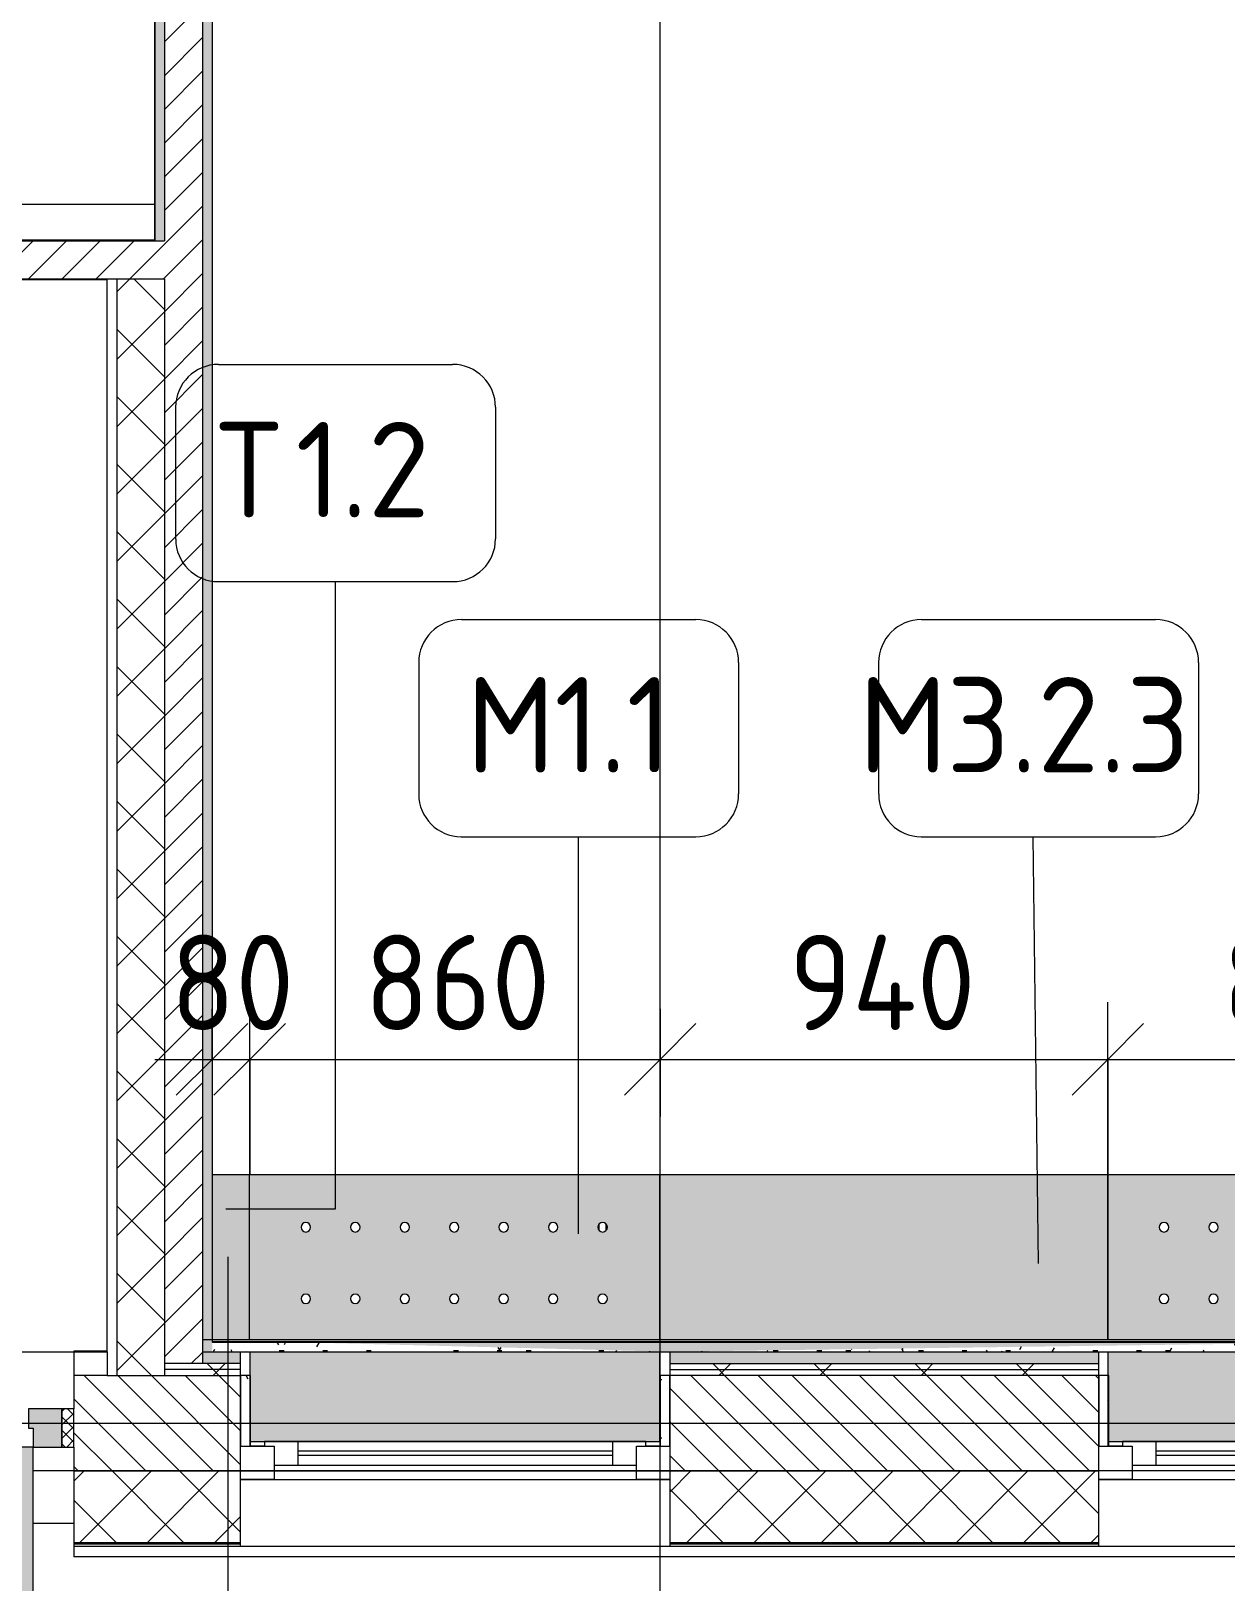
# Model space of a CAD drawing. Header units: millimetres. Extents: x -7229 to 196340, y -8553 to 29000.
# Drawn here: x 159607 to 162113, y -333 to 2920 of the extents above; entities that cross this region are included whole.
import ezdxf

# ---------------------------------------------------------------- set-up
doc = ezdxf.new("R2010")
doc.units = ezdxf.units.MM
doc.linetypes.add('200_ШТРИХ__ш1_п0_6_', pattern=[800, 500, -300])
doc.linetypes.add('Осевая', pattern=[15875, 3175, -2381.25, 7937.5, -2381.25])
for name, color, linetype, lineweight in [('A-ANNO-DIMS', 7, 'Continuous', 9), ('A-ANNO-DIMS-100', 7, 'Continuous', 9), ('A-DETL-MBND-1', 7, '200_ШТРИХ__ш1_п0_6_', 9), ('A-GLAZ-2', 7, 'Continuous', 9), ('A-WALL-1', 7, 'Continuous', 9), ('A-WALL-4', 7, 'Continuous', 13), ('I-WALL-6', 7, 'Continuous', 9), ('M-EQPM-2', 7, 'Continuous', 9), ('Знаки', 7, 'Continuous', 9), ('Марки для знаков', 7, 'Continuous', 9), ('Оси', 7, 'Continuous', 9), ('Оси-2', 7, 'Осевая', 9)]:
    doc.layers.add(name, color=color, linetype=linetype, lineweight=lineweight)
for name, color, linetype, lineweight, true_color in [('A-DOOR-5', 7, 'Continuous', 9, 0xaaaaaa), ('A-DOOR-6', 7, 'Continuous', 9, 0xe2e2e2), ('A-DOOR-FRAM-5', 7, 'Continuous', 9, 0xaaaaaa), ('A-FLOR-3', 7, 'Continuous', 9, 0xaaaaaa), ('I-WALL-1', 7, 'Continuous', 5, 0xe7e7e7), ('I-WALL-8', 9, 'Continuous', 9, 0x808080), ('Знаки-2', 7, 'Continuous', 9, 0xd7cfbf)]:
    doc.layers.add(name, color=color, linetype=linetype, lineweight=lineweight, true_color=true_color)
doc.styles.add('GOST Common_1', font='GOST_Common.ttf', dxfattribs={"height": 200})
doc.styles.add('ISOCPEUR_2', font='isocpeur.ttf', dxfattribs={"width": 0.9, "height": 200})
doc.dimstyles.new('ISO-2_0_0_9К_Средний_округл2_1', dxfattribs={"dimscale": 304.8, "dimtxt": 199.196235, "dimasz": 0.492126, "dimexe": 0.393701, "dimexo": 0, "dimgap": 0, "dimtad": 1, "dimdec": 0, "dimrnd": 10, "dimzin": 0, "dimdsep": 46, "dimtxsty": 'ISOCPEUR_2', "dimblk1": 'OBLIQUE', "dimblk2": 'OBLIQUE', "dimsah": 1, "dimcen": 0.09, "dimdle": 0.393701, "dimazin": 0, "dimtfac": 1, "dimtdec": 4, "dimtix": 1, "dimtmove": 0, "dimatfit": 3, "dimfxl": 1, "dimtvp": 1, "dimtolj": 1, "dimtzin": 0, "dimarcsym": 2})
pattern_1 = [(45, (50216.3, 0), (-35.35534, 35.35534), [])]
pattern_2 = [(45, (50216.3, 0), (-70.71068, 70.71068), []), (135, (50216.3, 0), (-70.71068, -70.71068), [])]
pattern_3 = [(0, (50216.302, 0), (121.92, 30.48), [10.058, -81.382, 10.058, -81.382, -487.68]), (0, (50216.302, 0), (121.92, 30.48), [-182.88, 10.058, -172.822, 10.058, -81.382, -213.36]), (0, (50216.302, 0), (121.92, 30.48), [-457.2, 10.058, -50.902, 10.058, -142.342]), (120, (50262.022, 15.24), (-87.356454, 90.345817), [10.058, -81.382, 10.058, -81.382, -487.68]), (120, (50262.022, 15.24), (-87.356454, 90.345817), [-182.88, 10.058, -172.822, 10.058, -81.382, -213.36]), (120, (50262.022, 15.24), (-87.356454, 90.345817), [-457.2, 10.058, -50.902, 10.058, -142.342]), (240, (50277.262, 76.2), (-34.563546, -120.825817), [10.058, -81.382, 10.058, -81.382, -487.68]), (240, (50277.262, 76.2), (-34.563546, -120.825817), [-182.88, 10.058, -172.822, 10.058, -81.382, -213.36]), (240, (50277.262, 76.2), (-34.563546, -120.825817), [-457.2, 10.058, -50.902, 10.058, -142.342])]
pattern_4 = [(45, (50216.3, 0), (-106.06602, 106.06602), []), (135, (50216.3, 0), (-106.06602, -106.06602), [])]

# ---------------------------------------------------------------- blocks, each defined once
blk = doc.blocks.new('110_Дверь_СКБ_2Ст_Наружная - ДН-5_л__ Двухстворчатая 1350 х3800 _h_ в свету с верхним остеклением-21877029-План монтажа зашивок 1 этажа в осях 23_1-33 лист 3')
at = {"layer": 'A-DOOR-5'}
h = blk.add_hatch(dxfattribs=at)
h.set_pattern_fill('FP_163', color=256, style=0, pattern_type=2)
h.set_pattern_definition([(135, (1626.41, 164.685), (-14.14214, -14.14214), []), (225, (1626.41, 164.685), (14.14214, -14.14214), [])])
h.paths.add_polyline_path([(744.5, 50), (719.5, 50), (719.5, -30), (744.5, -30), (744.5, 10)])
at = {"layer": 'A-DOOR-6'}
for points in [[(619.5, 1010), (619.5, 50), (659.5, 50), (659.5, 1010)], [(-620.5, 370), (-620.5, 50), (-580.5, 50), (-580.5, 370)]]:
    blk.add_hatch(color=256, dxfattribs=at).paths.add_polyline_path(points)
h = blk.add_hatch(color=256, dxfattribs=at)
h.paths.add_polyline_path([(-651.1, 50), (-680.5, 50), (-680.5, -30), (-610.5, -30), (-610.5, 10), (-620.5, 10), (-620.5, 50), (-630.5, 50)])
h.paths.add_polyline_path([(659.5, 50), (659.5, 10), (649.5, 10), (649.5, -30), (719.5, -30), (719.5, 50)])
at = {"layer": 'A-DOOR-FRAM-5'}
h = blk.add_hatch(dxfattribs=at)
h.set_pattern_fill('FP_164', color=256, style=0, pattern_type=2)
h.set_pattern_definition([(45, (-496.384, 164.685), (-14.1421, 14.1421), []), (135, (-496.384, 164.685), (-14.1421, -14.1421), [])])
h.paths.add_polyline_path([(-705.5, 50), (-705.5, -30), (-680.5, -30), (-680.5, 50)])
at = {"layer": 'A-DOOR-5'}
for p, q in [((659.5, 1010), (619.5, 1010)), ((619.5, 1010), (619.5, 50)), ((659.5, 50), (659.5, 1010)), ((-620.5, 370), (-620.5, 50)), ((-580.5, 370), (-620.5, 370)), ((-580.5, 50), (-580.5, 370)), ((-620.5, 50), (-580.5, 50)), ((619.5, 50), (659.5, 50))]:
    blk.add_line(p, q, dxfattribs=at)
for centre, radius, start, end in [((659.5, 50), 960, 90, 180), ((-620.5, 50), 320, 0, 90)]:
    blk.add_arc(centre, radius, start, end, dxfattribs=at)
at = {"layer": 'A-DOOR-FRAM-5'}
for p, q in [((-680.5, 50), (-705.5, 50)), ((-705.5, 50), (-705.5, -30)), ((-620.5, 50), (-680.5, 50)), ((-680.5, 50), (-680.5, -30)), ((-680.5, -30), (-680.5, 50)), ((-620.5, 10), (-620.5, 50)), ((659.5, 50), (659.5, 10)), ((719.5, 50), (659.5, 50)), ((719.5, -30), (719.5, 50)), ((744.5, 50), (719.5, 50)), ((719.5, 50), (719.5, -30)), ((744.5, -30), (744.5, 50)), ((-610.5, 10), (-620.5, 10)), ((-610.5, -30), (-610.5, 10)), ((659.5, 10), (649.5, 10)), ((649.5, 10), (649.5, -30)), ((-705.5, -30), (-680.5, -30)), ((-680.5, -30), (-610.5, -30)), ((649.5, -30), (719.5, -30)), ((719.5, -30), (744.5, -30))]:
    blk.add_line(p, q, dxfattribs=at)
blk = doc.blocks.new('120_Окно_СКБ_1Ст - 120_Окно_СКБ_1Ст 900х2500_h_ с форточкой-V171-План монтажа зашивок 1 этажа в осях 23_1-33 лист 3')
at = {"layer": 'A-GLAZ-2'}
for p, q in [((-450, -127), (-450, -57)), ((-450, -57), (-380, -57)), ((450, -57), (-450, -57)), ((-380, -57), (-380, -127)), ((380, -127), (380, -57)), ((380, -57), (450, -57)), ((450, -57), (450, -127)), ((380, -87), (-380, -87)), ((-380, -87), (-380, -127)), ((-330, -137), (-330, -87)), ((330, -137), (330, -87)), ((380, -127), (380, -87)), ((-380, -127), (-450, -127)), ((-430, -127), (-400, -127)), ((-380, -127), (-400, -127)), ((-400, -127), (-400, -137)), ((-330, -107), (330, -107)), ((330, -117), (-330, -117)), ((450, -127), (380, -127)), ((400, -127), (380, -127)), ((400, -127), (430, -127)), ((400, -137), (400, -127)), ((-400, -137), (400, -137)), ((400, -137), (-400, -137))]:
    blk.add_line(p, q, dxfattribs=at)
blk = doc.blocks.new('120_Окно_СКБ_1Ст - 120_Окно_СКБ_1Ст 900х2500_h_ с форточкой-V172-План монтажа зашивок 1 этажа в осях 23_1-33 лист 3')
at = {"layer": 'A-GLAZ-2'}
for p, q in [((-450, -127), (-450, -57)), ((-450, -57), (-380, -57)), ((450, -57), (-450, -57)), ((-380, -57), (-380, -127)), ((380, -127), (380, -57)), ((380, -57), (450, -57)), ((450, -57), (450, -127)), ((380, -87), (-380, -87)), ((-380, -87), (-380, -127)), ((-330, -137), (-330, -87)), ((330, -137), (330, -87)), ((380, -127), (380, -87)), ((-380, -127), (-450, -127)), ((-430, -127), (-400, -127)), ((-380, -127), (-400, -127)), ((-400, -127), (-400, -137)), ((-330, -107), (330, -107)), ((330, -117), (-330, -117)), ((450, -127), (380, -127)), ((400, -127), (380, -127)), ((400, -127), (428.9, -127)), ((400, -137), (400, -127)), ((-400, -137), (400, -137)), ((400, -137), (-400, -137))]:
    blk.add_line(p, q, dxfattribs=at)
blk = doc.blocks.new('radiator_prado_classic_z_tip_30_po exemplyaru - Classic Z Тип 30-300-V184-План монтажа зашивок 1 этажа в осях 23_1-33 лист 3')
at = {"layer": 'M-EQPM-2'}
for p, q in [((667.5, 195.5), (667.5, 183.1)), ((667.5, 195.5), (667.5, 183.1)), ((682.5, 182.5), (682.5, 196.2)), ((682.5, 182.5), (682.5, 196.2))]:
    blk.add_line(p, q, dxfattribs=at)
blk = doc.blocks.new('Зашивка радиатора_ с перфорацией М1_1 - Зашивка радиатора_ с перфорацией М1_1-V193-План монтажа зашивок 1 этажа в осях 23_1-33 лист 3')
at = {"layer": 'Знаки-2'}
blk.add_hatch(color=256, dxfattribs=at).paths.add_polyline_path([(429, 380), (-430, 379.4), (-429.5, 191.4), (430, 191.4), (429, 379.4)])
h = blk.add_hatch(color=256, dxfattribs=at)
h.paths.add_polyline_path([(413.9, 166.4), (-429.5, 166.4), (-429.5, -179.9), (430.2, -179.9), (430.2, 166.4), (414.5, 166.4)])
h.paths.add_polyline_path([(312.2, 90.4), (317.2, 89), (320.9, 85.4), (322.2, 80.4), (320.9, 75.4), (317, 71.6), (312.2, 70.4), (307.2, 71.7), (303.6, 75.4), (302.2, 80.4), (303.6, 85.4), (307.2, 89), (309.7, 90)])
h.paths.add_polyline_path([(-206.5, 90.4), (-201.5, 89), (-197.8, 85.4), (-196.5, 80.4), (-197.8, 75.4), (-201.5, 71.7), (-206.5, 70.4), (-211.5, 71.7), (-215.2, 75.4), (-216.5, 80.4), (-215.2, 85.4), (-211.5, 89), (-208.7, 90.1)])
h.paths.add_polyline_path([(208.5, 90.4), (213.5, 89), (217.2, 85.4), (218.5, 80.4), (217.2, 75.4), (213.5, 71.7), (208.5, 70.4), (203.5, 71.7), (199.8, 75.4), (198.5, 80.4), (199.8, 85.4), (203.5, 89), (205.9, 90)])
h.paths.add_polyline_path([(104.7, 90.4), (109.7, 89), (113.4, 85.4), (114.7, 80.4), (113.4, 75.4), (109.7, 71.7), (104.7, 70.4), (99.7, 71.7), (96.1, 75.4), (94.7, 80.4), (96.1, 85.4), (99.7, 89), (102.2, 90)])
h.paths.add_polyline_path([(1, 90.4), (6.3, 88.8), (9.7, 85.4), (11, 80.4), (9.7, 75.4), (6, 71.7), (1, 70.4), (-4, 71.7), (-7.7, 75.4), (-9, 80.4), (-7.7, 85.4), (-4, 89), (-1.6, 90)])
h.paths.add_polyline_path([(-102.8, 90.4), (-97.4, 88.8), (-94.1, 85.4), (-92.8, 80.4), (-94.1, 75.4), (-97.8, 71.7), (-102.8, 70.4), (-107.8, 71.7), (-111.4, 75.4), (-112.8, 80.4), (-111.4, 85.4), (-107.8, 89), (-105.3, 90)])
h.paths.add_polyline_path([(-310.3, 90.4), (-304.9, 88.8), (-301.6, 85.4), (-300.3, 80.4), (-301.6, 75.4), (-305.3, 71.7), (-310.3, 70.4), (-315.3, 71.7), (-318.9, 75.4), (-320.3, 80.4), (-318.9, 85.4), (-315.3, 89), (-312.8, 90)])
h.paths.add_polyline_path([(312.2, -59.6), (317.2, -61), (320.9, -64.6), (322.2, -69.6), (320.9, -74.6), (317.2, -78.3), (312.2, -79.6), (307.2, -78.3), (303.3, -74), (302.2, -69.6), (303.6, -64.6), (307.2, -61), (309.7, -60)])
h.paths.add_polyline_path([(208.5, -59.6), (213.5, -61), (217.2, -64.6), (218.5, -69.6), (217.2, -74.6), (213.5, -78.3), (208.5, -79.6), (203.5, -78.3), (199.8, -74.6), (198.5, -69.6), (199.8, -64.6), (203.5, -61), (205.9, -60)])
h.paths.add_polyline_path([(-102.8, -59.6), (-97.8, -61), (-94.1, -64.6), (-92.8, -69.6), (-94.1, -74.6), (-97.8, -78.3), (-102.8, -79.6), (-108.1, -78.1), (-111.4, -74.6), (-112.8, -69.6), (-111.4, -64.6), (-107.8, -61), (-105.3, -60)])
h.paths.add_polyline_path([(-310.3, -59.6), (-305.3, -61), (-301.6, -64.6), (-300.3, -69.6), (-301.6, -74.6), (-305.3, -78.3), (-310.3, -79.6), (-315.3, -78.3), (-318.9, -74.6), (-320.3, -69.6), (-318.9, -64.6), (-315.3, -61), (-312.8, -60)])
h.paths.add_polyline_path([(104.7, -59.6), (109.7, -61), (113.4, -64.6), (114.7, -69.6), (113.4, -74.6), (109.7, -78.3), (104.7, -79.6), (99.7, -78.3), (96.1, -74.6), (94.7, -69.6), (96.1, -64.6), (99.7, -61), (102.2, -60)])
h.paths.add_polyline_path([(1, -59.6), (6, -61), (9.7, -64.6), (11, -69.6), (9.7, -74.6), (6, -78.3), (1, -79.6), (-4, -78.3), (-7.7, -74.6), (-9, -69.6), (-7.7, -64.6), (-4, -61), (-1.6, -60)])
h.paths.add_polyline_path([(-206.5, -59.6), (-201.5, -61), (-197.8, -64.6), (-196.5, -69.6), (-197.8, -74.6), (-201.5, -78.3), (-206.5, -79.6), (-211.5, -78.3), (-215.2, -74.6), (-216.5, -69.6), (-215.2, -64.6), (-211.5, -61), (-208.7, -59.9)])
at = {"layer": 'Знаки'}
for p, q in [((-401, 380), (-430, 380)), ((-430, 380), (-430, 191.4)), ((429, 380), (399, 380)), ((430, 191.4), (430, 241.4)), ((-430, 166.4), (-430, -179.9)), ((-430, -179.9), (430.2, -179.9))]:
    blk.add_line(p, q, dxfattribs=at)
for centre, start, end in [((-310.3, 80.4), 180, 0), ((-310.3, 80.4), 0, 180), ((-206.5, 80.4), 0, 180), ((-206.5, 80.4), 180, 360), ((-102.8, 80.4), 0, 180), ((-102.8, 80.4), 180, 0), ((1, 80.4), 0, 180), ((1, 80.4), 180, 0), ((104.7, 80.4), 0, 180), ((104.7, 80.4), 180, 360), ((208.5, 80.4), 0, 180), ((208.5, 80.4), 180, 0), ((312.2, 80.4), 0, 180), ((312.2, 80.4), 180, 0), ((-310.3, -69.6), 0, 180), ((-206.5, -69.6), 0, 180), ((-102.8, -69.6), 0, 180), ((1, -69.6), 0, 180), ((104.7, -69.6), 0, 180), ((208.5, -69.6), 0, 180), ((312.2, -69.6), 0, 180), ((-310.3, -69.6), 180, 0), ((-206.5, -69.6), 180, 0), ((-102.8, -69.6), 180, 0), ((1, -69.6), 180, 0), ((104.7, -69.6), 180, 0), ((208.5, -69.6), 180, 0), ((312.2, -69.6), 180, 0)]:
    blk.add_arc(centre, 10, start, end, dxfattribs=at)
blk = doc.blocks.new('Зашивка радиатора_ с перфорацией М1_1 - Зашивка радиатора_ с перфорацией М1_1-V194-План монтажа зашивок 1 этажа в осях 23_1-33 лист 3')
at = {"layer": 'Знаки-2'}
blk.add_hatch(color=256, dxfattribs=at).paths.add_polyline_path([(399, 380), (399, 379.4), (-430, 380), (-430, 191.4), (430, 191.4), (429, 380), (427.9, 380)])
h = blk.add_hatch(color=256, dxfattribs=at)
h.paths.add_polyline_path([(430.2, 166.4), (-430, 166.4), (-429.9, -179.9), (430.2, -179.9), (430.2, 121.6)])
h.paths.add_polyline_path([(-206.5, 90.4), (-201.2, 88.8), (-197.8, 85.4), (-196.5, 80.4), (-197.8, 75.4), (-201.5, 71.7), (-206.5, 70.4), (-211.5, 71.7), (-215.2, 75.4), (-216.5, 80.4), (-215.2, 85.4), (-211.5, 89), (-209.1, 90)])
h.paths.add_polyline_path([(104.7, 90.4), (109.7, 89), (113.4, 85.4), (114.7, 80.4), (113.4, 75.4), (109.7, 71.7), (104.7, 70.4), (99.7, 71.7), (96.1, 75.4), (94.7, 80.4), (96.1, 85.4), (99.7, 89), (102.2, 90)])
h.paths.add_polyline_path([(208.5, 90.4), (213.5, 89), (217.2, 85.4), (218.5, 80.4), (217.2, 75.4), (213.5, 71.7), (208.5, 70.4), (203.5, 71.7), (199.8, 75.4), (198.5, 80.4), (199.8, 85.4), (203.5, 89), (205.9, 90)])
h.paths.add_polyline_path([(-310.3, 90.4), (-304.9, 88.8), (-301.6, 85.4), (-300.3, 80.4), (-301.6, 75.4), (-305.3, 71.7), (-310.3, 70.4), (-315.3, 71.7), (-318.9, 75.4), (-320.3, 80.4), (-318.9, 85.4), (-315.3, 89), (-312.8, 90)])
h.paths.add_polyline_path([(1, 90.4), (6.3, 88.8), (9.7, 85.4), (11, 80.4), (9.7, 75.4), (6, 71.7), (1, 70.4), (-4, 71.7), (-7.7, 75.4), (-9, 80.4), (-7.7, 85.4), (-4, 89), (-1.6, 90)])
h.paths.add_polyline_path([(312.2, 90.4), (317.2, 89), (320.9, 85.4), (322.2, 80.4), (320.9, 75.4), (317, 71.6), (312.2, 70.4), (307.2, 71.7), (303.6, 75.4), (302.2, 80.4), (303.8, 85.7), (307.2, 89), (309.7, 90)])
h.paths.add_polyline_path([(-102.8, 90.4), (-97.4, 88.8), (-94.1, 85.4), (-92.8, 80.4), (-94.1, 75.4), (-97.8, 71.7), (-102.8, 70.4), (-107.8, 71.7), (-111.4, 75.4), (-112.8, 80.4), (-111.4, 85.4), (-107.8, 89), (-105.3, 90)])
h.paths.add_polyline_path([(-206.5, -59.6), (-201.5, -61), (-197.8, -64.6), (-196.5, -69.6), (-197.8, -74.6), (-201.5, -78.3), (-206.5, -79.6), (-211.8, -78.1), (-215.2, -74.6), (-216.5, -69.6), (-215.2, -64.6), (-211.5, -61), (-209.1, -60)])
h.paths.add_polyline_path([(208.5, -59.6), (213.5, -61), (217.2, -64.6), (218.5, -69.6), (217.2, -74.6), (213.5, -78.3), (208.5, -79.6), (203.5, -78.3), (199.8, -74.6), (198.5, -69.6), (199.8, -64.6), (203.5, -61), (205.9, -60)])
h.paths.add_polyline_path([(-102.8, -59.6), (-97.8, -61), (-94.1, -64.6), (-92.8, -69.6), (-94.1, -74.6), (-97.8, -78.3), (-102.8, -79.6), (-108.1, -78.1), (-111.4, -74.6), (-112.8, -69.6), (-111.4, -64.6), (-107.8, -61), (-105.3, -60)])
h.paths.add_polyline_path([(312.2, -59.6), (317.2, -61), (320.9, -64.6), (322.2, -69.6), (320.9, -74.6), (317.2, -78.3), (312.2, -79.6), (307.2, -78.3), (303.3, -74), (302.2, -69.6), (303.6, -64.6), (307.2, -61), (309.7, -60)])
h.paths.add_polyline_path([(-310.3, -59.6), (-305.3, -61), (-301.6, -64.6), (-300.3, -69.6), (-301.6, -74.6), (-305.3, -78.3), (-310.3, -79.6), (-315.3, -78.3), (-318.9, -74.6), (-320.3, -69.6), (-318.9, -64.6), (-315.3, -61), (-312.8, -60)])
h.paths.add_polyline_path([(1, -59.6), (6, -61), (9.7, -64.6), (11, -69.6), (9.7, -74.6), (6, -78.3), (1, -79.6), (-4, -78.3), (-7.7, -74.6), (-9, -69.6), (-7.7, -64.6), (-4, -61), (-1.6, -60)])
h.paths.add_polyline_path([(104.7, -59.6), (109.7, -61), (113.4, -64.6), (114.7, -69.6), (113.4, -74.6), (109.7, -78.3), (104.7, -79.6), (99.7, -78.3), (96.1, -74.6), (94.7, -69.6), (96.1, -64.6), (99.7, -61), (102.2, -60)])
at = {"layer": 'Знаки'}
for p, q in [((-401, 380), (-430, 380)), ((-430, 380), (-430, 191.4)), ((427.9, 380), (399, 380)), ((430, 191.4), (430, 241.4)), ((-430, 166.4), (-430, -179.9)), ((430.2, -179.9), (430.2, 166.4)), ((-430, -179.9), (430.2, -179.9))]:
    blk.add_line(p, q, dxfattribs=at)
for centre, start, end in [((-310.3, 80.4), 180, 0), ((-310.3, 80.4), 0, 180), ((-206.5, 80.4), 0, 180), ((-206.5, 80.4), 180, 360), ((-102.8, 80.4), 0, 180), ((-102.8, 80.4), 180, 0), ((1, 80.4), 0, 180), ((1, 80.4), 180, 0), ((104.7, 80.4), 0, 180), ((104.7, 80.4), 180, 360), ((208.5, 80.4), 0, 180), ((208.5, 80.4), 180, 0), ((312.2, 80.4), 0, 180), ((312.2, 80.4), 180, 0), ((-310.3, -69.6), 0, 180), ((-206.5, -69.6), 0, 180), ((-102.8, -69.6), 0, 180), ((1, -69.6), 0, 180), ((104.7, -69.6), 0, 180), ((208.5, -69.6), 0, 180), ((312.2, -69.6), 0, 180), ((-310.3, -69.6), 180, 0), ((-206.5, -69.6), 180, 0), ((-102.8, -69.6), 180, 0), ((1, -69.6), 180, 0), ((104.7, -69.6), 180, 0), ((208.5, -69.6), 180, 0), ((312.2, -69.6), 180, 0)]:
    blk.add_arc(centre, 10, start, end, dxfattribs=at)
blk = doc.blocks.new('Зашивка без перфорации М3_2_1 - М3_2_3-31137425-План монтажа зашивок 1 этажа в осях 23_1-33 лист 3')
at = {"layer": 'Знаки-2'}
blk.add_hatch(color=256, dxfattribs=at).paths.add_polyline_path([(66.2, 166.4), (-430, 166.4), (-430, -179.9), (510.2, -179.9), (510.2, 166.4), (398.6, 166.4)])
at = {"layer": 'Знаки'}
for p, q in [((-430, 166.4), (-430, -179.9)), ((510.2, -179.9), (510.2, 166.4)), ((-430, -179.9), (510.2, -179.9))]:
    blk.add_line(p, q, dxfattribs=at)
blk = doc.blocks.new('Зашивка без перфорации М3 - М3_13-30988439-План монтажа зашивок 1 этажа в осях 23_1-33 лист 3')
at = {"layer": 'Знаки-2'}
blk.add_hatch(color=256, dxfattribs=at).paths.add_polyline_path([(-356.2, 166.4), (-430, 166.4), (-430, -179.9), (-351.2, -179.9), (-351.2, 166.4)])
at = {"layer": 'Знаки'}
for p, q in [((-430, 166.4), (-430, -179.9)), ((-430, -179.9), (-351.2, -179.9))]:
    blk.add_line(p, q, dxfattribs=at)
blk = doc.blocks.new('Марка_Знаки - В прямоуг_Наименование краткое-30718135-План монтажа зашивок 1 этажа в осях 23_1-33 лист 3')
at = {"layer": 'Марки для знаков'}
for p, q in [((-2.455, 2.278), (2.455, 2.278)), ((-3.355, 1.378), (-3.355, -1.384)), ((3.355, 1.378), (3.355, -1.378)), ((-2.461, -2.278), (2.455, -2.278))]:
    blk.add_line(p, q, dxfattribs=at)
for centre, radius, start, end in [((-2.455, 1.378), 0.9, 90, 180), ((2.455, 1.378), 0.9, 0, 90), ((-2.461, -1.384), 0.893, 180, 270), ((2.455, -1.378), 0.9, 270, 0)]:
    blk.add_arc(centre, radius, start, end, dxfattribs=at)
blk = doc.blocks.new('DIMBLOCK41-План монтажа зашивок 1 этажа в осях 23_1-33 лист 3')
at = {"layer": 'A-ANNO-DIMS-100'}
for p, q in [((160065.3, 521.4), (160065.3, 883)), ((159986.3, 869.1), (159986.3, 643)), ((159986.3, 763), (159986.3, 869.1)), ((159866.3, 763), (160065.3, 763)), ((160065.3, 763), (160065.3, 521.4))]:
    blk.add_line(p, q, dxfattribs=at)
at = {"layer": 'A-ANNO-DIMS-100', "lineweight": 20}
for p, q in [((159986.3, 763), (160061.3, 838)), ((160065.3, 763), (160140.3, 838)), ((159986.3, 763), (159911.3, 688)), ((160065.3, 763), (159990.3, 688))]:
    blk.add_line(p, q, dxfattribs=at)
at = {"layer": 'A-ANNO-DIMS-100', "color": 0, "insert": (159899.4, 1024.3), "char_height": 200, "width": 303.391, "attachment_point": 1, "line_spacing_factor": 1.149209, "style": 'ISOCPEUR_2'}
blk.add_mtext('80', dxfattribs=at)
blk = doc.blocks.new('_Oblique')
at = {"color": 0, "linetype": 'ByBlock', "lineweight": -2}
blk.add_line((-0.5, -0.5), (0.5, 0.5), dxfattribs=at)
blk = doc.blocks.new('DIMBLOCK42-План монтажа зашивок 1 этажа в осях 23_1-33 лист 3')
at = {"layer": 'A-ANNO-DIMS-100'}
for p, q in [((160065.3, 521.4), (160065.3, 883)), ((160926.3, 869.1), (160926.3, 643)), ((160926.3, 763), (160926.3, 869.1)), ((160065.3, 763), (160926.3, 763)), ((160065.3, 763), (160065.3, 521.4))]:
    blk.add_line(p, q, dxfattribs=at)
at = {"layer": 'A-ANNO-DIMS-100', "lineweight": 20}
for p, q in [((160065.3, 763), (160140.3, 838)), ((160926.3, 763), (161001.3, 838)), ((160065.3, 763), (159990.3, 688)), ((160926.3, 763), (160851.3, 688))]:
    blk.add_line(p, q, dxfattribs=at)
at = {"layer": 'A-ANNO-DIMS-100', "color": 0, "insert": (160306.2, 1024.3), "char_height": 200, "width": 455.087, "attachment_point": 1, "line_spacing_factor": 1.149209, "style": 'ISOCPEUR_2'}
blk.add_mtext('860', dxfattribs=at)
blk = doc.blocks.new('DIMBLOCK43-План монтажа зашивок 1 этажа в осях 23_1-33 лист 3')
at = {"layer": 'A-ANNO-DIMS-100'}
for p, q in [((161865.3, 521.4), (161865.3, 883)), ((160926.3, 869.1), (160926.3, 643)), ((160926.3, 763), (160926.3, 869.1)), ((160926.3, 763), (161865.3, 763)), ((161865.3, 763), (161865.3, 521.4))]:
    blk.add_line(p, q, dxfattribs=at)
at = {"layer": 'A-ANNO-DIMS-100', "lineweight": 20}
for p, q in [((160926.3, 763), (161001.3, 838)), ((161865.3, 763), (161940.3, 838)), ((160926.3, 763), (160851.3, 688)), ((161865.3, 763), (161790.3, 688))]:
    blk.add_line(p, q, dxfattribs=at)
at = {"layer": 'A-ANNO-DIMS-100', "color": 0, "insert": (161196.6, 1024.3), "char_height": 200, "width": 478.071, "attachment_point": 1, "line_spacing_factor": 1.149209, "style": 'ISOCPEUR_2'}
blk.add_mtext('940', dxfattribs=at)
blk = doc.blocks.new('DIMBLOCK44-План монтажа зашивок 1 этажа в осях 23_1-33 лист 3')
at = {"layer": 'A-ANNO-DIMS-100'}
for p, q in [((161865.3, 521.4), (161865.3, 883)), ((162726.3, 869.1), (162726.3, 643)), ((162726.3, 763), (162726.3, 869.1)), ((161865.3, 763), (162846.3, 763)), ((161865.3, 763), (161865.3, 521.4))]:
    blk.add_line(p, q, dxfattribs=at)
at = {"layer": 'A-ANNO-DIMS-100', "lineweight": 20}
for p, q in [((161865.3, 763), (161940.3, 838)), ((162726.3, 763), (162801.3, 838)), ((161865.3, 763), (161790.3, 688)), ((162726.3, 763), (162651.3, 688))]:
    blk.add_line(p, q, dxfattribs=at)
at = {"layer": 'A-ANNO-DIMS-100', "color": 0, "insert": (162106.2, 1024.3), "char_height": 200, "width": 455.087, "attachment_point": 1, "line_spacing_factor": 1.149209, "style": 'ISOCPEUR_2'}
blk.add_mtext('860', dxfattribs=at)

msp = doc.modelspace()

# ---------------------------------------------------------------- hatches: boundary and pattern name
at = {"layer": 'A-WALL-1'}
h = msp.add_hatch(dxfattribs=at)
h.set_pattern_fill('FP_140', color=256, style=0, pattern_type=2)
h.set_pattern_definition([(135, (50216.3, 0), (-35.35534, -35.35534), [])])
h.paths.add_polyline_path([(142146.3, -100), (142946.3, -100), (142946.3, 100), (142146.3, 100), (142146.3, -84.8)])
h.paths.add_polyline_path([(151064.7, -100), (151946.3, -100), (151946.3, 100), (151046.3, 100), (151046.3, -100)])
h.paths.add_polyline_path([(148321.3, -100), (148321.3, 100), (147321.3, 100), (147321.3, -100), (148073.2, -100)])
h.paths.add_polyline_path([(173946.3, -100), (173946.3, 100), (173746.3, 100), (173746.3, -100)])
h.paths.add_polyline_path([(152846.3, -100), (153096.3, -100), (153096.3, 100), (152846.3, 100), (152846.3, 36.6)])
h.paths.add_polyline_path([(155396.3, -100), (156446.3, -100), (156446.3, 100), (155396.3, 100), (155396.3, -27.9)])
h.paths.add_polyline_path([(159696.3, -100), (160046.3, -100), (160046.3, 100), (159696.3, 100), (159696.3, -65)])
h.paths.add_polyline_path([(171346.3, -100), (171446.3, -100), (171446.3, 100), (171346.3, 100), (171346.3, -84.8)])
h.paths.add_polyline_path([(144996.3, -100), (144996.3, 100), (144746.3, 100), (144746.3, -100), (144749.3, -100)])
h.paths.add_polyline_path([(160946.3, -100), (161846.3, -100), (161846.3, 100), (160946.3, 100), (160946.3, -84.8)])
h.paths.add_polyline_path([(169546.3, -100), (169546.3, 100), (169046.3, 100), (169046.3, -100), (169346.2, -100)])
h.paths.add_polyline_path([(166687.1, -100), (167246.3, -100), (167246.3, 100), (166196.3, 100), (166196.3, -100), (166354.7, -100)])
h.paths.add_polyline_path([(163646.3, -100), (163896.3, -100), (163896.3, 100), (163646.3, 100), (163646.3, 42.1)])
h = msp.add_hatch(dxfattribs=at)
h.set_pattern_fill('FP_144', color=256, style=0, pattern_type=2)
h.set_pattern_definition(pattern_2)
h.paths.add_polyline_path([(139426.3, -250), (141246.3, -250), (141246.3, -100), (139426.3, -100)])
h.paths.add_polyline_path([(173999.6, -250), (175296.3, -250), (175296.3, -100), (173746.3, -100), (173746.3, -250), (173946.3, -250)])
h.paths.add_polyline_path([(171340.5, -250), (171446.3, -250), (171446.3, -100), (170446.3, -100), (170446.3, -250), (170675.7, -250)])
h.paths.add_polyline_path([(166196.3, -250), (167246.3, -250), (167246.3, -100), (166196.3, -100), (166196.3, -210)])
h.paths.add_polyline_path([(169346.2, -250), (169546.3, -250), (169546.3, -100), (168146.3, -100), (168146.3, -250), (168681.4, -250)])
h.paths.add_polyline_path([(163695.6, -250), (163896.3, -250), (163896.3, -100), (162746.3, -100), (162746.3, -250), (163363.2, -250)])
h.paths.add_polyline_path([(161036.4, -250), (161846.3, -250), (161846.3, -100), (160946.3, -100), (160946.3, -250)])
h.paths.add_polyline_path([(160039.3, -250), (160046.3, -250), (160046.3, -100), (159696.3, -100), (159696.3, -250), (159706.9, -250)])
h.paths.add_polyline_path([(158246.3, -250), (158246.3, -100), (157346.3, -100), (157346.3, -250), (157566.3, -250)])
h.paths.add_polyline_path([(156050.6, -250), (156446.3, -250), (156446.3, -100), (155396.3, -100), (155396.3, -250)])
h.paths.add_polyline_path([(153096.3, -250), (153096.3, -100), (151046.3, -100), (151046.3, -250), (153059.1, -250)])
h.paths.add_polyline_path([(150146.3, -250), (150146.3, -100), (149246.3, -100), (149246.3, -250), (150067.6, -250)])
h.paths.add_polyline_path([(148346.3, -250), (148346.3, -100), (147296.3, -100), (147296.3, -250), (148073.2, -250)])
h.paths.add_polyline_path([(144996.3, -250), (144996.3, -100), (143846.3, -100), (143846.3, -250), (144749.3, -250)])
h.paths.add_polyline_path([(142755, -250), (142946.3, -250), (142946.3, -100), (142146.3, -100), (142146.3, -250), (142422.6, -250)])
at = {"layer": 'I-WALL-1'}
h = msp.add_hatch(color=256, dxfattribs=at)
h.paths.add_polyline_path([(160946.3, 150), (162386.3, 170), (162726.3, 170), (162746.3, 150), (162746.3, 175), (159986.3, 174.5), (159985.3, 169), (159966.3, 149.9), (159966.3, 125), (160046.3, 125), (160046.3, 150), (159986.3, 150), (159987.3, 170), (160205.5, 168.9), (160925.3, 150.5)])
h.paths.add_polyline_path([(161846.3, 125), (161846.3, 150), (160946.3, 150), (160946.3, 125), (161701.2, 125)])
at = {"layer": 'I-WALL-6'}
h = msp.add_hatch(dxfattribs=at)
h.set_pattern_fill('FP_142', color=256, style=0, pattern_type=2)
h.set_pattern_definition(pattern_1)
h.paths.add_polyline_path([(159939.3, 125), (159966.3, 125), (159965.3, 3655), (159886.3, 3655), (159886.3, 125)])
h.paths.add_polyline_path([(159936.3, 5055), (159966.3, 5055), (159966.3, 10400), (159886.3, 10400), (159886.3, 5055)])
h = msp.add_hatch(dxfattribs=at)
h.set_pattern_fill('FP_142', color=256, style=0, pattern_type=2)
h.set_pattern_definition(pattern_1)
h.paths.add_polyline_path([(159865.3, 2400), (159886.3, 2400), (159886.3, 2480), (159465.3, 2479), (159465.3, 2400), (159786.3, 2400)])
h.paths.add_polyline_path([(157580.1, 2400), (158065.3, 2400), (158065.3, 2480), (157566.3, 2480), (157566.3, 2400)])
h = msp.add_hatch(dxfattribs=at)
h.set_pattern_fill('FP_144', color=256, style=0, pattern_type=2)
h.set_pattern_definition(pattern_2)
h.paths.add_polyline_path([(159848.3, 100), (159886.3, 100), (159886.3, 2400), (159786.3, 2400), (159786.3, 100)])
h = msp.add_hatch(dxfattribs=at)
h.set_pattern_fill('FP_185', color=256, style=0, pattern_type=2)
h.set_pattern_definition(pattern_4)
h.paths.add_polyline_path([(160046.3, 112.5), (160046.3, 125), (159886.3, 125), (159886.3, 112.5), (160039.3, 112.5)])
h.paths.add_polyline_path([(161846.3, 112.5), (161846.3, 125), (160946.3, 125), (160946.3, 112.5), (161701.2, 112.5)])
h = msp.add_hatch(dxfattribs=at)
h.set_pattern_fill('FP_185', color=256, style=0, pattern_type=2)
h.set_pattern_definition(pattern_4)
h.paths.add_polyline_path([(160046.3, 100), (160046.3, 112.5), (159886.3, 112.5), (159886.3, 100), (160039.3, 100)])
h.paths.add_polyline_path([(161846.3, 100), (161846.3, 112.5), (160946.3, 112.5), (160946.3, 100), (161701.2, 100)])
at = {"layer": 'I-WALL-8'}
h = msp.add_hatch(dxfattribs=at)
h.set_pattern_fill('FP_184', color=256, style=0, pattern_type=2)
h.set_pattern_definition(pattern_3)
h.paths.add_polyline_path([(159866.3, 2480), (159886.3, 2480), (159885.8, 3600), (159878.3, 3600), (159878.3, 3630), (159866.3, 3630), (159866.3, 2481)])
h.paths.add_polyline_path([(159878.3, 5080), (159878.3, 5110), (159886.3, 5110), (159886.3, 10400), (159866.3, 10400), (159866.3, 5080)])
h = msp.add_hatch(dxfattribs=at)
h.set_pattern_fill('FP_184', color=256, style=0, pattern_type=2)
h.set_pattern_definition(pattern_3)
h.paths.add_polyline_path([(159966.3, 150), (159986.3, 170), (159986.3, 3630), (159974.3, 3630), (159974.3, 3600), (159966.3, 3600), (159966.3, 170)])
h.paths.add_polyline_path([(159986.3, 5080), (159986.3, 6600), (159966.3, 6600), (159966.3, 5110), (159974.3, 5110), (159974.3, 5080)])
h = msp.add_hatch(dxfattribs=at)
h.set_pattern_fill('FP_184', color=256, style=0, pattern_type=2)
h.set_pattern_definition(pattern_3)
h.paths.add_polyline_path([(159986.3, 150), (160924.8, 150.5), (160162.3, 170), (159987.3, 169.4), (159986.4, 152.1)])
h.paths.add_polyline_path([(162698.4, 150), (162746.3, 150), (162725.3, 170), (162386.3, 170), (160946.3, 150), (162033.6, 150)])
h = msp.add_hatch(dxfattribs=at)
h.set_pattern_fill('FP_184', color=256, style=0, pattern_type=2)
h.set_pattern_definition(pattern_3)
h.paths.add_polyline_path([(160046.3, -48), (160066.3, -48), (160065.3, 100), (160046.3, 100), (160046.3, 67.5)])
h = msp.add_hatch(dxfattribs=at)
h.set_pattern_fill('FP_184', color=256, style=0, pattern_type=2)
h.set_pattern_definition(pattern_3)
h.paths.add_polyline_path([(160926.3, -48), (160946.3, -48), (160946.3, 100), (160926.3, 99.7), (160926.3, -9.8)])
h = msp.add_hatch(dxfattribs=at)
h.set_pattern_fill('FP_184', color=256, style=0, pattern_type=2)
h.set_pattern_definition(pattern_3)
h.paths.add_polyline_path([(161865.3, -48), (161866.3, -48), (161865.3, 100), (161846.3, 100), (161846.3, -48)])

# ---------------------------------------------------------------- linework, layer by layer
at = {"layer": 'A-DETL-MBND-1'}
msp.add_line((159696.3, -210), (159611.3, -210), dxfattribs=at)
at = {"layer": 'A-FLOR-3'}
for p, q in [((157586.3, 2557), (159866.3, 2557)), ((158246.3, 150), (159696.3, 150))]:
    msp.add_line(p, q, dxfattribs=at)
at = {"layer": 'A-WALL-1'}
for p, q in [((159766.3, 100), (159696.3, 100)), ((159696.3, 100), (159696.3, 30)), ((160046.3, -258), (160046.3, 100)), ((160946.3, 100), (160946.3, -258)), ((161846.3, -258), (161846.3, 100)), ((159696.3, -50), (159696.3, -280)), ((160046.3, -100), (160946.3, -100)), ((163646.3, -100), (161846.3, -100)), ((159696.3, -258), (162746.3, -258)), ((175476.3, -280), (159696.3, -280))]:
    msp.add_line(p, q, dxfattribs=at)
at = {"layer": 'A-WALL-4'}
for p, q in [((159866.3, 3630), (159866.3, 2480)), ((159886.3, 3600), (159886.3, 2480)), ((159520.3, 2480), (159886.3, 2480)), ((159520.3, 2400), (159886.3, 2400)), ((159766.3, 150), (159766.3, 2400)), ((159786.3, 2400), (159786.3, 100)), ((159886.3, 2400), (159886.3, 125)), ((159966.3, 175), (159966.3, 125)), ((162726.3, 170), (159986.3, 170)), ((159987.3, 170), (162726.3, 170)), ((159766.3, 100), (160046.3, 100)), ((160046.3, 125), (159886.3, 125)), ((160046.3, 112.5), (159886.3, 112.5)), ((160946.3, 125), (161846.3, 125)), ((160946.3, 112.5), (161846.3, 112.5)), ((161846.3, 100), (160946.3, 100)), ((159696.3, -100), (160046.3, -100)), ((160046.3, -100), (159696.3, -100)), ((160946.3, -100), (161846.3, -100)), ((161846.3, -100), (160946.3, -100)), ((159696.3, -250), (160046.3, -250)), ((159696.3, -253), (160046.3, -253)), ((160946.3, -250), (161846.3, -250)), ((160946.3, -253), (161846.3, -253))]:
    msp.add_line(p, q, dxfattribs=at)
at = {"layer": 'I-WALL-6'}
for p, q in [((159987.3, 171), (159987.3, 6599)), ((159986.3, 5080), (159986.3, 170)), ((159865.3, 3705), (159865.3, 2480)), ((159966.3, 3600), (159966.3, 175)), ((159866.3, 2481), (159520.3, 2481)), ((159520.3, 2399), (159766.3, 2399)), ((159765.3, 2400), (159765.3, 151)), ((162746.3, 175), (159966.3, 175)), ((162725.3, 171), (159987.3, 171)), ((158246.3, 150), (159766.3, 150)), ((159765.3, 151), (159696.3, 151)), ((159696.3, 151), (159696.3, 150)), ((159696.3, 150), (159696.3, 100)), ((159696.3, 150), (159766.3, 150)), ((159766.3, 150), (159766.3, 100)), ((159966.3, 150), (162821.3, 150)), ((160046.3, 100), (160046.3, 150)), ((160046.3, 150), (160946.3, 150)), ((160946.3, 150), (160946.3, 100)), ((161846.3, 100), (161846.3, 150)), ((161846.3, 150), (162746.3, 150)), ((159886.3, 125), (159886.3, 100)), ((160046.3, 100), (160046.3, -48)), ((160067.3, 100), (160046.3, 100)), ((160066.3, -48), (160066.3, 100)), ((160067.3, -48), (160067.3, 100)), ((160946.3, 100), (160925.3, 100)), ((160925.3, 100), (160925.3, -48)), ((160926.3, 100), (160926.3, -48)), ((160946.3, -48), (160946.3, 100)), ((161846.3, 100), (161846.3, -48)), ((161867.3, 100), (161846.3, 100)), ((161866.3, -48), (161866.3, 100)), ((161867.3, -48), (161867.3, 100)), ((160046.3, -48), (160067.3, -48)), ((160925.3, -48), (160946.3, -48)), ((161846.3, -48), (161867.3, -48)), ((159696.3, -100), (159611.3, -100)), ((160946.3, -100), (160046.3, -100)), ((162746.3, -100), (161846.3, -100))]:
    msp.add_line(p, q, dxfattribs=at)
at = {"layer": 'Марки для знаков'}
for p, q in [((160245.5, 449.4), (160245.5, 1765.1)), ((160755.3, 397.3), (160755.3, 1230)), ((161720.1, 335.1), (161708.6, 1230)), ((160015.5, 449.4), (160245.5, 449.4)), ((160019.7, 348.7), (160019.7, -385.8))]:
    msp.add_line(p, q, dxfattribs=at)
at = {"layer": 'Оси'}
msp.add_line((160926.3, -1906.3), (160926.3, 593.7), dxfattribs=at)
at = {"layer": 'Оси-2'}
for p, q in [((160926.3, 593.7), (160926.3, 19528.3)), ((134883.9, 0), (172976.3, 0))]:
    msp.add_line(p, q, dxfattribs=at)

# ---------------------------------------------------------------- block references
at = {"layer": 'A-DOOR-5', "rotation": 180}
msp.add_blockref('110_Дверь_СКБ_2Ст_Наружная - ДН-5_л__ Двухстворчатая 1350 х3800 _h_ в свету с верхним остеклением-21877029-План монтажа зашивок 1 этажа в осях 23_1-33 лист 3', (158990.8, 0), dxfattribs=at)
at = {"layer": 'A-GLAZ-2', "rotation": 180}
for name, p in [('120_Окно_СКБ_1Ст - 120_Окно_СКБ_1Ст 900х2500_h_ с форточкой-V171-План монтажа зашивок 1 этажа в осях 23_1-33 лист 3', (160496.3, -175)), ('120_Окно_СКБ_1Ст - 120_Окно_СКБ_1Ст 900х2500_h_ с форточкой-V172-План монтажа зашивок 1 этажа в осях 23_1-33 лист 3', (162296.3, -175))]:
    msp.add_blockref(name, p, dxfattribs=at)
at = {"layer": 'M-EQPM-2'}
msp.add_blockref('radiator_prado_classic_z_tip_30_po exemplyaru - Classic Z Тип 30-300-V184-План монтажа зашивок 1 этажа в осях 23_1-33 лист 3', (160130.3, 221.7), dxfattribs=at)
at = {"layer": 'Знаки', "rotation": 180}
for name, p in [('Зашивка без перфорации М3 - М3_13-30988439-План монтажа зашивок 1 этажа в осях 23_1-33 лист 3', (159635.1, 341.4)), ('Зашивка радиатора_ с перфорацией М1_1 - Зашивка радиатора_ с перфорацией М1_1-V193-План монтажа зашивок 1 этажа в осях 23_1-33 лист 3', (160495.3, 341.4)), ('Зашивка без перфорации М3_2_1 - М3_2_3-31137425-План монтажа зашивок 1 этажа в осях 23_1-33 лист 3', (161435.1, 341.4)), ('Зашивка радиатора_ с перфорацией М1_1 - Зашивка радиатора_ с перфорацией М1_1-V194-План монтажа зашивок 1 этажа в осях 23_1-33 лист 3', (162295.3, 341.4))]:
    msp.add_blockref(name, p, dxfattribs=at)
at = {"layer": 'Марки для знаков', "xscale": 99.99999999999993, "yscale": 99.99999999999993, "zscale": 99.99999999999993}
for p in [(160245.5, 1992.8), (160755.3, 1457.7), (161720.1, 1457.7)]:
    msp.add_blockref('Марка_Знаки - В прямоуг_Наименование краткое-30718135-План монтажа зашивок 1 этажа в осях 23_1-33 лист 3', p, dxfattribs=at)

# ---------------------------------------------------------------- texts
at = {"layer": 'Марки для знаков', "char_height": 200, "attachment_point": 1, "style": 'GOST Common_1'}
for s, insert, width in [('\\fGOST Common|b0|i0|c204|p34|;Т', (159996, 2099.9), 200.422), ('1.2', (160161.4, 2099.9), 368.776), ('\\fGOST Common|b0|i0|c204|p34|;М', (160518.8, 1564.8), 224.472), ('1.1', (160704, 1564.8), 312.658), ('\\fGOST Common|b0|i0|c204|p34|;М', (161341.6, 1564.8), 224.472), ('3.2.3', (161526.8, 1564.8), 657.384)]:
    msp.add_mtext(s, dxfattribs=dict(at, insert=insert, width=width))

# ---------------------------------------------------------------- dimensions: what is measured, and where the dimension line sits
at = {"layer": 'A-ANNO-DIMS'}
for base, p1, p2, override, picture, middle in [((160065.3, 763), (159986.3, 869.1), (160065.3, 521.4), {"dimpost": '<>', "dimfxl": 356.560116}, 'DIMBLOCK41-План монтажа зашивок 1 этажа в осях 23_1-33 лист 3', (160025.8, 863)), ((160926.3, 763), (160065.3, 521.4), (160926.3, 869.1), {"dimpost": '<>', "dimfxl": 928.555355}, 'DIMBLOCK42-План монтажа зашивок 1 этажа в осях 23_1-33 лист 3', (160495.8, 863)), ((161865.3, 763), (160926.3, 869.1), (161865.3, 521.4), {"dimpost": '<>', "dimfxl": 1001.306732}, 'DIMBLOCK43-План монтажа зашивок 1 этажа в осях 23_1-33 лист 3', (161395.8, 863)), ((162726.3, 763), (161865.3, 521.4), (162726.3, 869.1), {"dimpost": '<>', "dimfxl": 928.555415}, 'DIMBLOCK44-План монтажа зашивок 1 этажа в осях 23_1-33 лист 3', (162295.8, 863))]:
    dim = msp.add_linear_dim(base=base, p1=p1, p2=p2, dimstyle='ISO-2_0_0_9К_Средний_округл2_1', override=override, dxfattribs=at)
    dim.commit()
    dim.dimension.update_dxf_attribs({"geometry": picture, "text_midpoint": middle})

doc.saveas('drawing.dxf')
